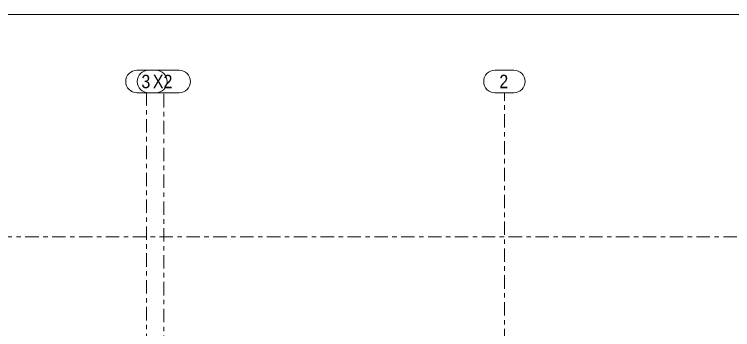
# Model space of a CAD drawing. Header units: millimetres. Extents: x -49 to 1122, y -181 to 639.
# Drawn here: x 713.6 to 874.1, y 568.4 to 638.8 of the extents above; entities that cross this region are included whole.
import ezdxf

# ---------------------------------------------------------------- set-up
doc = ezdxf.new("R2010")
doc.units = ezdxf.units.MM
doc.linetypes.add('XKITLINE00', pattern=[0])
doc.linetypes.add('XKITLINE03', pattern=[6, 3, -1, 1, -1])
doc.layers.add('DrawingSheet', color=5, linetype='Continuous', lineweight=0)
doc.layers.add('S-grid', color=1, linetype='Continuous', lineweight=0)
doc.styles.add('ARIAL', font='ARIAL.TTF')

# ---------------------------------------------------------------- blocks, each defined once
blk = doc.blocks.new('*A430')
at = {"layer": 'DrawingSheet', "color": 5, "linetype": 'XKITLINE00', "lineweight": 0}
blk.add_line((1122.26, 638.83), (-46.74, 638.83), dxfattribs=at)
blk = doc.blocks.new('*A1699')
at = {"layer": 'S-grid', "color": 1, "linetype": 'XKITLINE03', "lineweight": 0}
blk.add_line((-10, 589.11), (1095.78, 589.11), dxfattribs=at)
blk = doc.blocks.new('*A1702')
at = {"layer": 'S-grid', "color": 1, "linetype": 'XKITLINE03', "lineweight": 0}
blk.add_line((-10, 589.11), (1096.06, 589.11), dxfattribs=at)
blk = doc.blocks.new('*A2183')
at = {"layer": 'S-grid', "color": 1, "linetype": 'XKITLINE03', "lineweight": 0}
for p, q in [((746.94, 552.04), (746.94, 621.33)), ((746.94, 487.05), (746.94, 547.01)), ((746.94, 427.72), (746.94, 474.49))]:
    blk.add_line(p, q, dxfattribs=at)
at = {"layer": 'S-grid', "color": 3, "style": 'ARIAL', "width": 0.85}
blk.add_text('X2', height=3, dxfattribs=at).set_placement((744.5, 622.33))
blk = doc.blocks.new('*A2185')
at = {"layer": 'S-grid', "color": 1, "linetype": 'XKITLINE03', "lineweight": 0}
for p, q in [((743.06, 552.45), (743.06, 621.33)), ((743.06, 427.72), (743.06, 547))]:
    blk.add_line(p, q, dxfattribs=at)
at = {"layer": 'S-grid', "color": 3, "style": 'ARIAL', "width": 0.85}
blk.add_text('3', height=3, dxfattribs=at).set_placement((741.94, 622.33))
blk = doc.blocks.new('*A2333')
at = {"layer": 'S-grid', "color": 1, "linetype": 'XKITLINE00', "lineweight": 0}
for p, q in [((743.5, 626.33), (750.39, 626.33)), ((743.5, 621.33), (750.39, 621.33))]:
    blk.add_line(p, q, dxfattribs=at)
for centre, start, end in [((743.5, 623.83), 90, 270), ((750.39, 623.83), 270, 90)]:
    blk.add_arc(centre, 2.5, start, end, dxfattribs=at)
blk = doc.blocks.new('*A2334')
at = {"layer": 'S-grid', "color": 1, "linetype": 'XKITLINE00', "lineweight": 0}
for p, q in [((740.94, 626.33), (745.17, 626.33)), ((740.94, 621.33), (745.17, 621.33))]:
    blk.add_line(p, q, dxfattribs=at)
for centre, start, end in [((740.94, 623.83), 90, 270), ((745.17, 623.83), 270, 90)]:
    blk.add_arc(centre, 2.5, start, end, dxfattribs=at)
blk = doc.blocks.new('*A2346')
at = {"layer": 'S-grid', "color": 1, "linetype": 'XKITLINE03', "lineweight": 0}
for p, q in [((823.06, 553.53), (823.06, 621.33)), ((823.06, 427.72), (823.06, 547))]:
    blk.add_line(p, q, dxfattribs=at)
at = {"layer": 'S-grid', "color": 3, "style": 'ARIAL', "width": 0.85}
blk.add_text('2', height=3, dxfattribs=at).set_placement((821.94, 622.33))
blk = doc.blocks.new('*A2473')
at = {"layer": 'S-grid', "color": 1, "linetype": 'XKITLINE00', "lineweight": 0}
for p, q in [((820.94, 626.33), (825.17, 626.33)), ((820.94, 621.33), (825.17, 621.33))]:
    blk.add_line(p, q, dxfattribs=at)
for centre, start, end in [((820.94, 623.83), 90, 270), ((825.17, 623.83), 270, 90)]:
    blk.add_arc(centre, 2.5, start, end, dxfattribs=at)

msp = doc.modelspace()

# ---------------------------------------------------------------- block references
at = {"lineweight": 0}
for name in ['*A430', '*A2334', '*A2333', '*A2473', '*A2185', '*A2183', '*A2346', '*A1699', '*A1702']:
    msp.add_blockref(name, (0, 0), dxfattribs=at)

doc.saveas('drawing.dxf')
